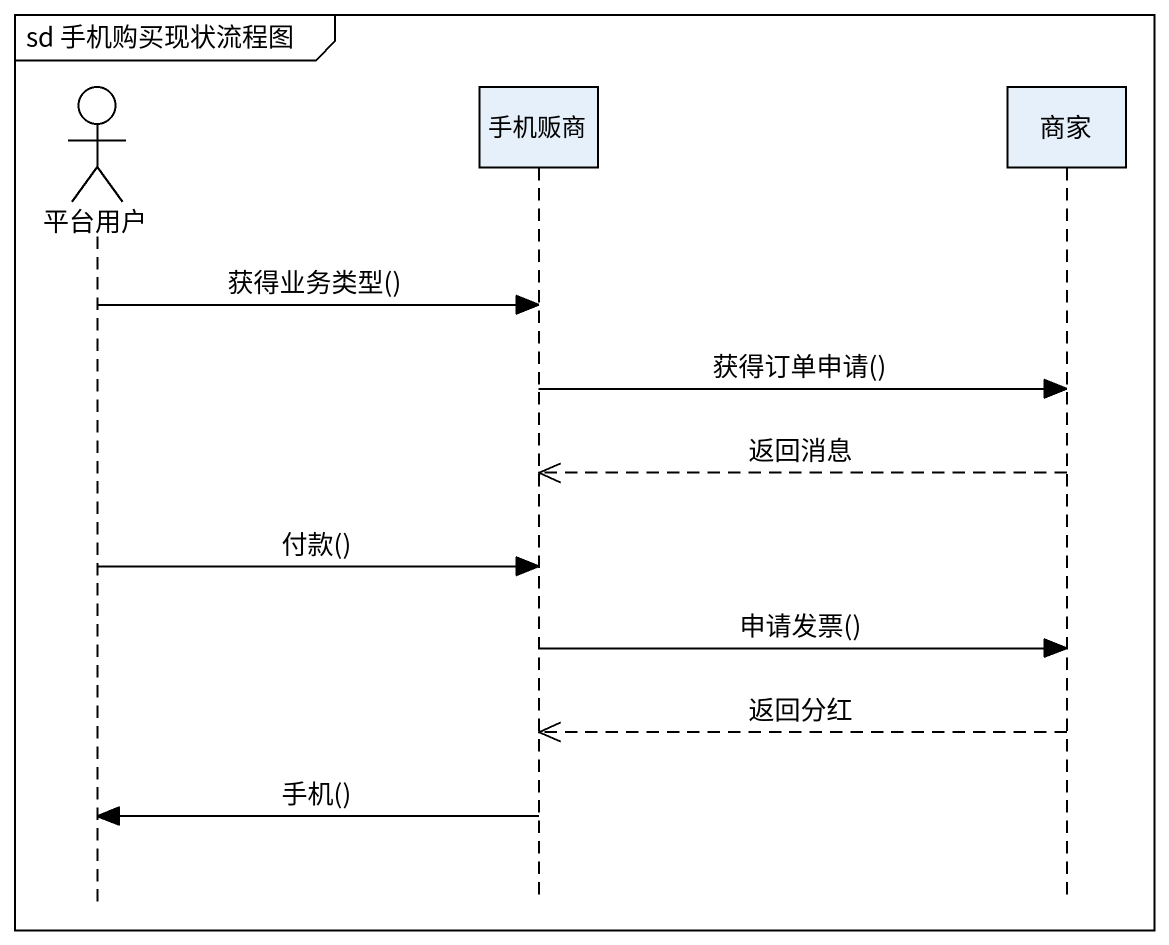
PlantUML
@startuml
mainframe sd 手机购买现状流程图
hide footbox
actor 平台用户
participant 手机贩商
participant 商家

平台用户 -> 手机贩商 : 获得业务类型()
手机贩商 -> 商家 : 获得订单申请()
商家 -->> 手机贩商 : 返回消息
平台用户 -> 手机贩商 : 付款()
手机贩商 -> 商家 : 申请发票()
商家 -->> 手机贩商 : 返回分红
手机贩商 -> 平台用户 : 手机()
@enduml
